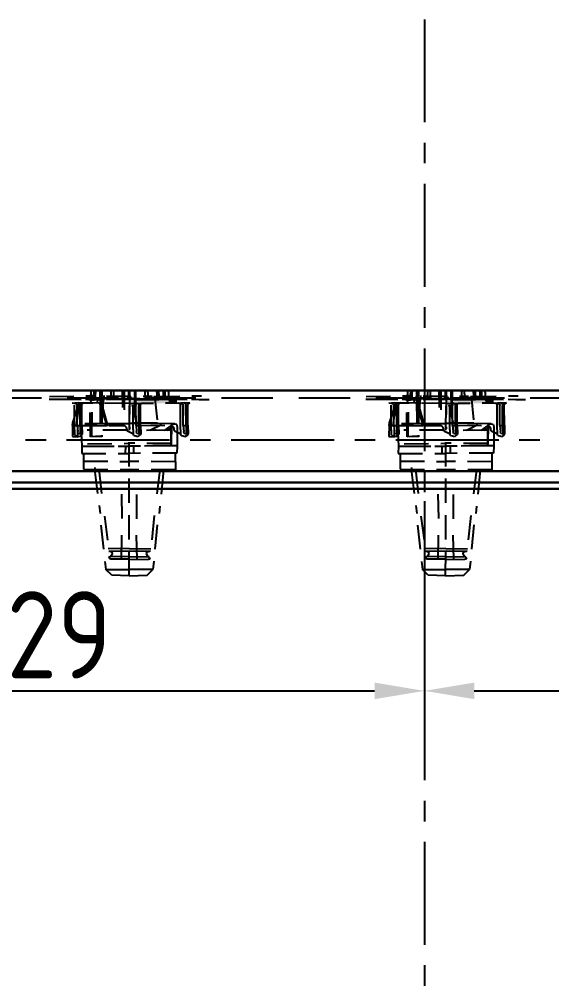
# Model space of a CAD drawing. Header units: millimetres. Extents: x 208456 to 224154, y -159503 to -153953.
# Drawn here: x 210080 to 210507, y -158463 to -157685 of the extents above; entities that cross this region are included whole.
import ezdxf

# ---------------------------------------------------------------- set-up
doc = ezdxf.new("R2010")
doc.units = ezdxf.units.MM
doc.header["$LTSCALE"] = 13
for name, pattern in [('CENTERX2', [101.6, 63.5, -12.7, 12.7, -12.7]), ('DASHED', [0.75, 0.5, -0.25]), ('HIDDEN', [9.525, 6.35, -3.175])]:
    doc.linetypes.add(name, pattern=pattern)
for name, color, linetype in [('1', 4, 'Continuous'), ('粗实线', 4, 'Continuous'), ('细实线', 2, 'Continuous'), ('虚线', 6, 'HIDDEN'), ('铁心虚线', 1, 'DASHED')]:
    doc.layers.add(name, color=color, linetype=linetype)
doc.layers.add('标注、文本', color=3, linetype='Continuous', lineweight=25)
doc.styles.get("Standard").update_dxf_attribs({"font": 'gbenor.shx', "bigfont": 'gbcbig.shx'})
doc.dimstyles.new('1-15', dxfattribs={"dimscale": 20, "dimtxt": 3.5, "dimasz": 2, "dimexe": 1.5, "dimexo": 0.5, "dimgap": 0.5, "dimtad": 1, "dimtoh": 1, "dimdec": 1, "dimdsep": 46, "dimtxsty": 'Standard', "dimcen": 2.5, "dimclrd": 3, "dimclre": 3, "dimclrt": 3, "dimadec": 0, "dimazin": 2, "dimtfac": 1, "dimtdec": 1, "dimtmove": 0, "dimatfit": 2, "dimfxl": 1, "dimarcsym": 0})

# ---------------------------------------------------------------- blocks, each defined once
blk = doc.blocks.new('*D1593')
at = {"layer": 'Defpoints', "color": 0, "lineweight": -3, "transparency": 16777216}
for p in [(209775.58, -158108.15), (210404.58, -158108.15), (210404.58, -158224.43)]:
    blk.add_point(p, dxfattribs=at)
at = {"layer": '标注、文本', "color": 3, "lineweight": -2, "transparency": 16777216}
for p, q in [((209775.58, -158118.15), (209775.58, -158254.43)), ((210404.58, -158118.15), (210404.58, -158254.43)), ((209815.58, -158224.43), (210364.58, -158224.43))]:
    blk.add_line(p, q, dxfattribs=at)
at = {"layer": '标注、文本', "color": 3, "lineweight": -3, "transparency": 16777216}
for points in [[(209815.58, -158217.77), (209815.58, -158231.1), (209775.58, -158224.43)], [(210364.58, -158217.77), (210364.58, -158231.1), (210404.58, -158224.43)]]:
    blk.add_solid(points, dxfattribs=at)
at = {"layer": '标注、文本', "color": 3, "transparency": 16777216, "insert": (210090.08, -158179.43), "char_height": 70, "attachment_point": 5}
blk.add_mtext('629', dxfattribs=at)
blk = doc.blocks.new('*D1594')
at = {"layer": 'Defpoints', "color": 0, "lineweight": -3, "transparency": 16777216}
for p in [(210404.58, -158062.11), (211033.58, -158108.15), (211033.58, -158224.43)]:
    blk.add_point(p, dxfattribs=at)
at = {"layer": '标注、文本', "color": 3, "lineweight": -2, "transparency": 16777216}
for p, q in [((210404.58, -158072.11), (210404.58, -158254.43)), ((211033.58, -158118.15), (211033.58, -158254.43)), ((210444.58, -158224.43), (210993.58, -158224.43))]:
    blk.add_line(p, q, dxfattribs=at)
at = {"layer": '标注、文本', "color": 3, "lineweight": -3, "transparency": 16777216}
for points in [[(210444.58, -158217.77), (210444.58, -158231.1), (210404.58, -158224.43)], [(210993.58, -158217.77), (210993.58, -158231.1), (211033.58, -158224.43)]]:
    blk.add_solid(points, dxfattribs=at)
at = {"layer": '标注、文本', "color": 3, "transparency": 16777216, "insert": (210719.08, -158179.43), "char_height": 70, "attachment_point": 5}
blk.add_mtext('629', dxfattribs=at)

msp = doc.modelspace()

# ---------------------------------------------------------------- hatches: boundary and pattern name
at = {"layer": '铁心虚线', "ltscale": 3}
h = msp.add_hatch(color=6, dxfattribs=at)
h.dxf.hatch_style = 2
h.paths.add_polyline_path([(210167.562, -157990.004), (210198.894, -157990.055), (210199.692, -157993.512)])
h = msp.add_hatch(color=6, dxfattribs=at)
h.dxf.hatch_style = 2
h.paths.add_polyline_path([(210167.562, -157990.004), (210168.361, -157993.462), (210199.692, -157993.512)])
h = msp.add_hatch(color=6, dxfattribs=at)
h.dxf.hatch_style = 2
h.paths.add_polyline_path([(210198.894, -157990.055), (210204.745, -157990.16), (210205.384, -157992.926)])
h = msp.add_hatch(color=6, dxfattribs=at)
h.dxf.hatch_style = 2
h.paths.add_polyline_path([(210198.894, -157990.055), (210199.692, -157993.512), (210205.384, -157992.926)])
h = msp.add_hatch(color=6, dxfattribs=at)
h.dxf.hatch_style = 2
h.paths.add_polyline_path([(210204.745, -157990.16), (210205.384, -157992.926), (210205.437, -157990.001)])
h = msp.add_hatch(color=6, dxfattribs=at)
h.dxf.hatch_style = 2
h.paths.add_polyline_path([(210421.562, -157990.004), (210452.894, -157990.055), (210453.692, -157993.512)])
h = msp.add_hatch(color=6, dxfattribs=at)
h.dxf.hatch_style = 2
h.paths.add_polyline_path([(210421.562, -157990.004), (210422.361, -157993.462), (210453.692, -157993.512)])
h = msp.add_hatch(color=6, dxfattribs=at)
h.dxf.hatch_style = 2
h.paths.add_polyline_path([(210452.894, -157990.055), (210458.745, -157990.16), (210459.384, -157992.926)])
h = msp.add_hatch(color=6, dxfattribs=at)
h.dxf.hatch_style = 2
h.paths.add_polyline_path([(210452.894, -157990.055), (210453.692, -157993.512), (210459.384, -157992.926)])
h = msp.add_hatch(color=6, dxfattribs=at)
h.dxf.hatch_style = 2
h.paths.add_polyline_path([(210458.745, -157990.16), (210459.384, -157992.926), (210459.437, -157990.001)])

# ---------------------------------------------------------------- linework, layer by layer
at = {"layer": '1', "color": 1, "linetype": 'CENTERX2', "lineweight": -3, "ltscale": 0.1}
for p, q in [((210404.576, -157156.972), (210404.576, -158596.492)), ((211124.576, -158023.153), (209684.576, -158023.153))]:
    msp.add_line(p, q, dxfattribs=at)
at = {"layer": '粗实线', "lineweight": 30}
for p, q in [((209684.576, -157983.153), (211124.576, -157983.153)), ((209684.576, -158048.153), (211124.576, -158048.153))]:
    msp.add_line(p, q, dxfattribs=at)
at = {"layer": '细实线', "color": 4, "lineweight": 30}
for p, q in [((209684.576, -158057.109), (211124.576, -158057.109)), ((209684.576, -158062.109), (211124.576, -158062.109))]:
    msp.add_line(p, q, dxfattribs=at)
at = {"layer": '虚线', "ltscale": 0.5}
msp.add_line((209684.576, -157989.153), (211124.576, -157989.153), dxfattribs=at)
at = {"layer": '铁心虚线', "color": 6, "ltscale": 3}
for p, q in [((210167.576, -158132.034), (210167.892, -157983.153)), ((210421.576, -158132.034), (210421.892, -157983.153))]:
    msp.add_line(p, q, dxfattribs=at)
for points in [[(210167.562, -157990.004), (210136.231, -157989.954), (210136.763, -157989.103), (210168.094, -157989.153)], [(210137.054, -157983.153), (210136.763, -157989.103)], [(210147.295, -157987.4), (210145.169, -158009.742)], [(210162.616, -157996.973), (210162.456, -157983.153)], [(210163.752, -157983.153), (210163.786, -157998.888)], [(210167.562, -157990.004), (210198.894, -157990.055), (210199.426, -157989.203), (210168.094, -157989.153)], [(210171.837, -157983.153), (210171.872, -157999.207)], [(210172.936, -157997.504), (210173.093, -157983.153)], [(210188.095, -157987.449), (210190.278, -158009.525)], [(210199.034, -157983.153), (210199.426, -157989.203)], [(210421.562, -157990.004), (210390.231, -157989.954), (210390.763, -157989.103), (210422.094, -157989.153)], [(210391.054, -157983.153), (210390.763, -157989.103)], [(210401.295, -157987.4), (210399.169, -158009.742)], [(210416.616, -157996.973), (210416.456, -157983.153)], [(210417.752, -157983.153), (210417.786, -157998.888)], [(210421.562, -157990.004), (210452.894, -157990.055), (210453.426, -157989.203), (210422.094, -157989.153)], [(210425.837, -157983.153), (210425.872, -157999.207)], [(210426.936, -157997.504), (210427.093, -157983.153)], [(210442.095, -157987.449), (210444.278, -158009.525)], [(210453.034, -157983.153), (210453.426, -157989.203)], [(210109.585, -157990.321), (210146.768, -157990.477)], [(210121.927, -157993.299), (210124.161, -157993.511), (210125.703, -157993.883), (210126.023, -157995.266)], [(210122.243, -158011.393), (210122.455, -158009.159), (210127.56, -157993.413)], [(210131.395, -157993.298), (210124.161, -157993.511)], [(210167.669, -157993.622), (210127.56, -157993.413), (210125.168, -158011.446)], [(210126.235, -157993.032), (210127.938, -157994.096), (210128.257, -157995.479)], [(210129.64, -157995.16), (210130.012, -157993.617), (210131.395, -157993.298)], [(210142.247, -157992.978), (210142.459, -157990.743), (210136.768, -157991.329), (210137.247, -157993.404)], [(210143.79, -157993.35), (210148.844, -158008.935), (210148.632, -158011.17)], [(210145.173, -157993.031), (210149.696, -158009.467), (210150.175, -158011.542), (210147.94, -158011.329)], [(210167.669, -157993.622), (210205.384, -157992.926), (210205.437, -157990.001), (210167.562, -157990.004)], [(210167.669, -157993.622), (210206.927, -157993.299), (210208.469, -157993.671), (210208.789, -157995.054)], [(210171.286, -157993.515), (210172.829, -157993.887), (210173.148, -157995.27)], [(210172.031, -157990.429), (210200.437, -157990.427)], [(210173.361, -157993.036), (210175.063, -157994.1), (210175.382, -157995.483)], [(210176.765, -157995.163), (210177.138, -157993.621), (210178.521, -157993.301)], [(210194.585, -157990.321), (210231.768, -157990.477)], [(210206.927, -157993.299), (210209.161, -157993.511), (210210.703, -157993.883), (210211.023, -157995.266)], [(210216.395, -157993.298), (210209.161, -157993.511)], [(210211.235, -157993.032), (210212.938, -157994.096), (210213.257, -157995.479)], [(210214.64, -157995.16), (210215.012, -157993.617), (210216.395, -157993.298)], [(210363.585, -157990.321), (210400.768, -157990.477)], [(210375.927, -157993.299), (210378.161, -157993.511), (210379.703, -157993.883), (210380.023, -157995.266)], [(210376.243, -158011.393), (210376.455, -158009.159), (210381.56, -157993.413)], [(210385.395, -157993.298), (210378.161, -157993.511)], [(210421.669, -157993.622), (210381.56, -157993.413), (210379.168, -158011.446)], [(210380.235, -157993.032), (210381.938, -157994.096), (210382.257, -157995.479)], [(210383.64, -157995.16), (210384.012, -157993.617), (210385.395, -157993.298)], [(210396.247, -157992.978), (210396.459, -157990.743), (210390.768, -157991.329), (210391.247, -157993.404)], [(210397.79, -157993.35), (210402.844, -158008.935), (210402.632, -158011.17)], [(210399.173, -157993.031), (210403.696, -158009.467), (210404.175, -158011.542), (210401.94, -158011.329)], [(210421.669, -157993.622), (210459.384, -157992.926), (210459.437, -157990.001), (210421.562, -157990.004)], [(210421.669, -157993.622), (210460.927, -157993.299), (210462.469, -157993.671), (210462.789, -157995.054)], [(210425.286, -157993.515), (210426.829, -157993.887), (210427.148, -157995.27)], [(210426.031, -157990.429), (210454.437, -157990.427)], [(210427.361, -157993.036), (210429.063, -157994.1), (210429.382, -157995.483)], [(210430.765, -157995.163), (210431.138, -157993.621), (210432.521, -157993.301)], [(210448.585, -157990.321), (210485.768, -157990.477)], [(210460.927, -157993.299), (210463.161, -157993.511), (210464.703, -157993.883), (210465.023, -157995.266)], [(210470.395, -157993.298), (210463.161, -157993.511)], [(210465.235, -157993.032), (210466.938, -157994.096), (210467.257, -157995.479)], [(210468.64, -157995.16), (210469.012, -157993.617), (210470.395, -157993.298)], [(210122.243, -158011.393), (210122.084, -158020.17), (210126.552, -158020.595), (210126.551, -158011.126)], [(210122.243, -158011.393), (210163.734, -158011.282), (210164.585, -158011.814), (210165.596, -158013.038)], [(210128.945, -158012.03), (210129.691, -158027.882), (210129.586, -158033.734), (210167.46, -158033.73)], [(210129.695, -158011.171), (210129.908, -158018.406)], [(210145.169, -158009.742), (210167.724, -158009.633)], [(210201.077, -158012.13), (210202.141, -158010.428), (210204.215, -158009.949), (210205.758, -158010.321), (210206.237, -158012.396), (210206.132, -158027.716), (210206.026, -158033.567), (210167.46, -158033.73)], [(210176.82, -158011.175), (210201.609, -158011.279), (210201.344, -158025.907), (210200.972, -158027.45), (210199.589, -158027.769), (210167.566, -158027.879)], [(210173.203, -158011.282), (210175.437, -158011.494)], [(210173.203, -158011.282), (210175.437, -158011.494)], [(210176.82, -158011.175), (210201.609, -158011.279), (210202.46, -158011.811), (210203.471, -158013.034)], [(210176.82, -158011.175), (210177.034, -158018.409)], [(210201.396, -158013.513), (210201.609, -158011.279), (210201.024, -158015.056), (210177.087, -158015.484)], [(210214.695, -158011.171), (210214.908, -158018.406)], [(210376.243, -158011.393), (210376.084, -158020.17), (210380.552, -158020.595), (210380.551, -158011.126)], [(210376.243, -158011.393), (210417.734, -158011.282), (210418.585, -158011.814), (210419.596, -158013.038)], [(210382.945, -158012.03), (210383.691, -158027.882), (210383.586, -158033.734), (210421.46, -158033.73)], [(210383.695, -158011.171), (210383.908, -158018.406)], [(210399.169, -158009.742), (210421.724, -158009.633)], [(210455.077, -158012.13), (210456.141, -158010.428), (210458.215, -158009.949), (210459.758, -158010.321), (210460.237, -158012.396), (210460.132, -158027.716), (210460.026, -158033.567), (210421.46, -158033.73)], [(210430.82, -158011.175), (210455.609, -158011.279), (210455.344, -158025.907), (210454.972, -158027.45), (210453.589, -158027.769), (210421.566, -158027.879)], [(210427.203, -158011.282), (210429.437, -158011.494)], [(210427.203, -158011.282), (210429.437, -158011.494)], [(210430.82, -158011.175), (210455.609, -158011.279), (210456.46, -158011.811), (210457.471, -158013.034)], [(210430.82, -158011.175), (210431.034, -158018.409)], [(210455.396, -158013.513), (210455.609, -158011.279), (210455.024, -158015.056), (210431.087, -158015.484)], [(210468.695, -158011.171), (210468.908, -158018.406)], [(210127.461, -158020.427), (210125.919, -158020.055), (210124.376, -158019.683), (210124.057, -158018.3)], [(210128.365, -158018.034), (210126.823, -158017.661), (210126.503, -158016.278)], [(210129.908, -158018.406), (210129.376, -158019.257), (210127.461, -158020.427)], [(210166.075, -158015.112), (210134.052, -158015.222)], [(210171.182, -158018.303), (210166.235, -158015.804), (210165.596, -158013.038)], [(210174.587, -158020.431), (210173.044, -158020.059), (210171.501, -158019.686), (210171.182, -158018.303)], [(210175.491, -158018.037), (210173.948, -158017.665), (210173.629, -158016.282)], [(210177.034, -158018.409), (210175.81, -158019.42), (210174.587, -158020.431)], [(210209.057, -158018.3), (210204.109, -158015.8), (210203.471, -158013.034)], [(210212.461, -158020.427), (210210.919, -158020.055), (210209.376, -158019.683), (210209.057, -158018.3)], [(210213.365, -158018.034), (210211.823, -158017.661), (210211.503, -158016.278)], [(210214.908, -158018.406), (210214.376, -158019.257), (210212.461, -158020.427)], [(210381.461, -158020.427), (210379.919, -158020.055), (210378.376, -158019.683), (210378.057, -158018.3)], [(210382.365, -158018.034), (210380.823, -158017.661), (210380.503, -158016.278)], [(210383.908, -158018.406), (210383.376, -158019.257), (210381.461, -158020.427)], [(210420.075, -158015.112), (210388.052, -158015.222)], [(210425.182, -158018.303), (210420.235, -158015.804), (210419.596, -158013.038)], [(210428.587, -158020.431), (210427.044, -158020.059), (210425.501, -158019.686), (210425.182, -158018.303)], [(210429.491, -158018.037), (210427.948, -158017.665), (210427.629, -158016.282)], [(210431.034, -158018.409), (210429.81, -158019.42), (210428.587, -158020.431)], [(210463.057, -158018.3), (210458.109, -158015.8), (210457.471, -158013.034)], [(210466.461, -158020.427), (210464.919, -158020.055), (210463.376, -158019.683), (210463.057, -158018.3)], [(210467.365, -158018.034), (210465.823, -158017.661), (210465.503, -158016.278)], [(210468.908, -158018.406), (210468.376, -158019.257), (210466.461, -158020.427)], [(210129.586, -158033.734), (210131.128, -158034.106), (210131.076, -158046.5), (210167.568, -158046.816)], [(210204.643, -158033.886), (210204.751, -158046.972), (210167.568, -158046.816)], [(210383.586, -158033.734), (210385.128, -158034.106), (210385.076, -158046.5), (210421.568, -158046.816)], [(210458.643, -158033.886), (210458.751, -158046.972), (210421.568, -158046.816)], [(210131.022, -158039.957), (210167.514, -158040.273)], [(210385.022, -158039.957), (210421.514, -158040.273)], [(210140.226, -158045.116), (210139.853, -158046.659), (210144.378, -158082.033)], [(210195.282, -158046.973), (210191.721, -158082.029)], [(210394.226, -158045.116), (210393.853, -158046.659), (210398.378, -158082.033)], [(210449.282, -158046.973), (210445.721, -158082.029)], [(210162.039, -158085.968), (210161.611, -158062.03)], [(210173.742, -158086.179), (210174.006, -158062.082)], [(210416.039, -158085.968), (210415.611, -158062.03)], [(210427.742, -158086.179), (210428.006, -158062.082)], [(210147.783, -158084.16), (210151.403, -158112.46)], [(210187.732, -158083.678), (210184.809, -158112.031)], [(210401.783, -158084.16), (210405.403, -158112.46)], [(210441.732, -158083.678), (210438.809, -158112.031)], [(210145.071, -158091.342), (210148.904, -158126.876), (210167.841, -158126.874)], [(210161.617, -158118.842), (210161.88, -158094.745)], [(210190.179, -158091.125), (210186.778, -158126.872), (210167.841, -158126.874)], [(210174.011, -158118.894), (210173.583, -158094.957)], [(210399.071, -158091.342), (210402.904, -158126.876), (210421.841, -158126.874)], [(210415.617, -158118.842), (210415.88, -158094.745)], [(210444.179, -158091.125), (210440.778, -158126.872), (210421.841, -158126.874)], [(210428.011, -158118.894), (210427.583, -158094.957)], [(210152.094, -158112.3), (210153.637, -158112.672), (210153.956, -158114.055), (210153.584, -158115.598), (210152.361, -158116.609)], [(210183.001, -158116.819), (210181.99, -158115.595), (210181.671, -158114.212), (210182.043, -158112.669), (210184.117, -158112.191)], [(210406.094, -158112.3), (210407.637, -158112.672), (210407.956, -158114.055), (210407.584, -158115.598), (210406.361, -158116.609)], [(210437.001, -158116.819), (210435.99, -158115.595), (210435.671, -158114.212), (210436.043, -158112.669), (210438.117, -158112.191)], [(210151.829, -158117.46), (210151.669, -158116.768), (210152.361, -158116.609)], [(210168.16, -158118.788), (210152.84, -158118.683), (210151.988, -158118.151), (210151.829, -158117.46)], [(210184.011, -158118.042), (210184.171, -158118.733), (210182.788, -158119.053)], [(210183.001, -158116.819), (210183.852, -158117.35), (210184.011, -158118.042)], [(210405.829, -158117.46), (210405.669, -158116.768), (210406.361, -158116.609)], [(210422.16, -158118.788), (210406.84, -158118.683), (210405.988, -158118.151), (210405.829, -158117.46)], [(210438.011, -158118.042), (210438.171, -158118.733), (210436.788, -158119.053)], [(210437.001, -158116.819), (210437.852, -158117.35), (210438.011, -158118.042)], [(210167.576, -158132.034), (210153.639, -158131.609), (210148.904, -158126.876)], [(210167.576, -158132.034), (210182.045, -158131.607), (210186.778, -158126.872)], [(210421.576, -158132.034), (210407.639, -158131.609), (210402.904, -158126.876)], [(210421.576, -158132.034), (210436.045, -158131.607), (210440.778, -158126.872)]]:
    msp.add_lwpolyline(points, dxfattribs=at)
for points in [[(210144.316, -157990.272), (210144.638, -158020.061), (210136.712, -158020.434), (210136.231, -157989.954)], [(210145.917, -157989.945), (210145.707, -158020.585), (210137.621, -158020.267), (210137.991, -157990.318)], [(210398.316, -157990.272), (210398.638, -158020.061), (210390.712, -158020.434), (210390.231, -157989.954)], [(210399.917, -157989.945), (210399.707, -158020.585), (210391.621, -158020.267), (210391.991, -157990.318)]]:
    msp.add_lwpolyline(points, close=True, dxfattribs=at)
for points in [[(210103.729, -157987.989), (210103.729, -157987.989), (210140.752, -157987.453), (210140.752, -157987.453)], [(210137.054, -157983.153), (210136.879, -157986.729), (210136.763, -157989.103), (210136.763, -157989.103)], [(210139.374, -157983.153), (210139.148, -157986.854), (210138.997, -157989.315), (210138.997, -157989.315)], [(210140.666, -157983.153), (210140.494, -157986.67), (210140.38, -157988.996), (210140.38, -157988.996)], [(210144.278, -157983.153), (210144.109, -157986.61), (210143.997, -157988.889), (210143.997, -157988.889)], [(210145.914, -157983.153), (210145.689, -157986.824), (210145.54, -157989.262), (210145.54, -157989.262)], [(210149.529, -157987.612), (210149.529, -157987.612), (210186.021, -157987.928), (210186.021, -157987.928)], [(210153.063, -157983.153), (210152.889, -157986.699), (210152.774, -157989.048), (210152.774, -157989.048)], [(210155.278, -157983.153), (210155.116, -157986.822), (210155.008, -157989.261), (210155.008, -157989.261)], [(210167.403, -157989.313), (210167.403, -157989.313), (210167.402, -157986.56), (210167.402, -157983.153)], [(210167.94, -157983.153), (210167.955, -157992.418), (210167.99, -158013.942), (210167.99, -158013.942)], [(210168.094, -157989.153), (210168.094, -157989.153), (210168.094, -157986.486), (210168.094, -157983.153)], [(210180.204, -157983.153), (210180.375, -157986.79), (210180.488, -157989.205), (210180.488, -157989.205)], [(210182.428, -157983.153), (210182.605, -157986.908), (210182.723, -157989.418), (210182.723, -157989.418)], [(210188.729, -157987.989), (210188.729, -157987.989), (210225.752, -157987.453), (210225.752, -157987.453)], [(210189.672, -157983.153), (210189.843, -157986.79), (210189.957, -157989.204), (210189.957, -157989.204)], [(210191.197, -157983.153), (210191.378, -157986.996), (210191.5, -157989.577), (210191.5, -157989.577)], [(210194.82, -157983.153), (210194.998, -157986.937), (210195.117, -157989.47), (210195.117, -157989.47)], [(210196.218, -157983.153), (210196.387, -157986.76), (210196.5, -157989.15), (210196.5, -157989.15)], [(210199.034, -157983.153), (210199.269, -157986.788), (210199.426, -157989.203), (210199.426, -157989.203)], [(210357.729, -157987.989), (210357.729, -157987.989), (210394.752, -157987.453), (210394.752, -157987.453)], [(210391.054, -157983.153), (210390.879, -157986.729), (210390.763, -157989.103), (210390.763, -157989.103)], [(210393.374, -157983.153), (210393.148, -157986.854), (210392.997, -157989.315), (210392.997, -157989.315)], [(210394.666, -157983.153), (210394.494, -157986.67), (210394.38, -157988.996), (210394.38, -157988.996)], [(210398.278, -157983.153), (210398.109, -157986.61), (210397.997, -157988.889), (210397.997, -157988.889)], [(210399.914, -157983.153), (210399.689, -157986.824), (210399.54, -157989.262), (210399.54, -157989.262)], [(210403.529, -157987.612), (210403.529, -157987.612), (210440.021, -157987.928), (210440.021, -157987.928)], [(210407.063, -157983.153), (210406.889, -157986.699), (210406.774, -157989.048), (210406.774, -157989.048)], [(210409.278, -157983.153), (210409.116, -157986.822), (210409.008, -157989.261), (210409.008, -157989.261)], [(210421.403, -157989.313), (210421.403, -157989.313), (210421.402, -157986.56), (210421.402, -157983.153)], [(210421.94, -157983.153), (210421.955, -157992.418), (210421.99, -158013.942), (210421.99, -158013.942)], [(210422.094, -157989.153), (210422.094, -157989.153), (210422.094, -157986.486), (210422.094, -157983.153)], [(210434.204, -157983.153), (210434.375, -157986.79), (210434.488, -157989.205), (210434.488, -157989.205)], [(210436.428, -157983.153), (210436.605, -157986.908), (210436.723, -157989.418), (210436.723, -157989.418)], [(210442.729, -157987.989), (210442.729, -157987.989), (210479.752, -157987.453), (210479.752, -157987.453)], [(210443.672, -157983.153), (210443.843, -157986.79), (210443.957, -157989.204), (210443.957, -157989.204)], [(210445.197, -157983.153), (210445.378, -157986.996), (210445.5, -157989.577), (210445.5, -157989.577)], [(210448.82, -157983.153), (210448.998, -157986.937), (210449.117, -157989.47), (210449.117, -157989.47)], [(210450.218, -157983.153), (210450.387, -157986.76), (210450.5, -157989.15), (210450.5, -157989.15)], [(210453.034, -157983.153), (210453.269, -157986.788), (210453.426, -157989.203), (210453.426, -157989.203)], [(210103.516, -157990.223), (210103.516, -157990.223), (210140.699, -157990.379), (210140.699, -157990.379)], [(210123.843, -158011.065), (210123.843, -158011.065), (210123.789, -157995.054), (210123.789, -157995.054)], [(210126.077, -158011.278), (210126.077, -158011.278), (210126.023, -157995.266), (210126.023, -157995.266)], [(210128.312, -158011.491), (210128.312, -158011.491), (210128.257, -157995.479), (210128.257, -157995.479)], [(210129.695, -158011.171), (210129.695, -158011.171), (210129.64, -157995.16), (210129.64, -157995.16)], [(210131.395, -157993.298), (210131.395, -157993.298), (210145.173, -157993.031), (210145.173, -157993.031)], [(210149.476, -157990.538), (210149.476, -157990.538), (210185.808, -157990.162), (210185.808, -157990.162)], [(210170.063, -157994.526), (210170.063, -157994.526), (210173.575, -158009.739), (210173.575, -158009.739)], [(210170.969, -158011.069), (210170.969, -158011.069), (210170.914, -157995.057), (210170.914, -157995.057)], [(210173.203, -158011.282), (210173.203, -158011.282), (210173.148, -157995.27), (210173.148, -157995.27)], [(210175.437, -158011.494), (210175.437, -158011.494), (210175.382, -157995.483), (210175.382, -157995.483)], [(210176.82, -158011.175), (210176.82, -158011.175), (210176.765, -157995.163), (210176.765, -157995.163)], [(210188.516, -157990.223), (210188.516, -157990.223), (210225.699, -157990.379), (210225.699, -157990.379)], [(210208.843, -158011.065), (210208.843, -158011.065), (210208.789, -157995.054), (210208.789, -157995.054)], [(210211.077, -158011.278), (210211.077, -158011.278), (210211.023, -157995.266), (210211.023, -157995.266)], [(210213.312, -158011.491), (210213.312, -158011.491), (210213.257, -157995.479), (210213.257, -157995.479)], [(210214.695, -158011.171), (210214.695, -158011.171), (210214.64, -157995.16), (210214.64, -157995.16)], [(210357.516, -157990.223), (210357.516, -157990.223), (210394.699, -157990.379), (210394.699, -157990.379)], [(210377.843, -158011.065), (210377.843, -158011.065), (210377.789, -157995.054), (210377.789, -157995.054)], [(210380.077, -158011.278), (210380.077, -158011.278), (210380.023, -157995.266), (210380.023, -157995.266)], [(210382.312, -158011.491), (210382.312, -158011.491), (210382.257, -157995.479), (210382.257, -157995.479)], [(210383.695, -158011.171), (210383.695, -158011.171), (210383.64, -157995.16), (210383.64, -157995.16)], [(210385.395, -157993.298), (210385.395, -157993.298), (210399.173, -157993.031), (210399.173, -157993.031)], [(210403.476, -157990.538), (210403.476, -157990.538), (210439.808, -157990.162), (210439.808, -157990.162)], [(210424.063, -157994.526), (210424.063, -157994.526), (210427.575, -158009.739), (210427.575, -158009.739)], [(210424.969, -158011.069), (210424.969, -158011.069), (210424.914, -157995.057), (210424.914, -157995.057)], [(210427.203, -158011.282), (210427.203, -158011.282), (210427.148, -157995.27), (210427.148, -157995.27)], [(210429.437, -158011.494), (210429.437, -158011.494), (210429.382, -157995.483), (210429.382, -157995.483)], [(210430.82, -158011.175), (210430.82, -158011.175), (210430.765, -157995.163), (210430.765, -157995.163)], [(210442.516, -157990.223), (210442.516, -157990.223), (210479.699, -157990.379), (210479.699, -157990.379)], [(210462.843, -158011.065), (210462.843, -158011.065), (210462.789, -157995.054), (210462.789, -157995.054)], [(210465.077, -158011.278), (210465.077, -158011.278), (210465.023, -157995.266), (210465.023, -157995.266)], [(210467.312, -158011.491), (210467.312, -158011.491), (210467.257, -157995.479), (210467.257, -157995.479)], [(210468.695, -158011.171), (210468.695, -158011.171), (210468.64, -157995.16), (210468.64, -157995.16)], [(210124.057, -158018.3), (210124.057, -158018.3), (210123.843, -158011.065), (210123.843, -158011.065)], [(210126.077, -158011.278), (210126.077, -158011.278), (210128.312, -158011.491), (210128.312, -158011.491)], [(210126.077, -158011.278), (210126.077, -158011.278), (210126.503, -158016.278), (210126.503, -158016.278)], [(210128.312, -158011.491), (210128.312, -158011.491), (210128.365, -158018.034), (210128.365, -158018.034)], [(210129.695, -158011.171), (210129.695, -158011.171), (210150.175, -158011.542), (210150.175, -158011.542)], [(210132.083, -158009.849), (210132.083, -158009.849), (210167.724, -158009.633), (210167.724, -158009.633)], [(210190.278, -158009.525), (210190.278, -158009.525), (210167.724, -158009.633), (210167.724, -158009.633)], [(210204.215, -158009.949), (210204.215, -158009.949), (210167.724, -158009.633), (210167.724, -158009.633)], [(210171.182, -158018.303), (210171.182, -158018.303), (210170.969, -158011.069), (210170.969, -158011.069)], [(210173.203, -158011.282), (210173.203, -158011.282), (210173.629, -158016.282), (210173.629, -158016.282)], [(210175.437, -158011.494), (210175.437, -158011.494), (210175.491, -158018.037), (210175.491, -158018.037)], [(210193.523, -158010.961), (210193.523, -158010.961), (210184.321, -158015.27), (210184.321, -158015.27)], [(210196.024, -158015.482), (210196.024, -158015.482), (210201.609, -158011.279), (210201.609, -158011.279)], [(210201.077, -158012.13), (210201.077, -158012.13), (210201.132, -158028.142), (210201.132, -158028.142)], [(210204.215, -158009.949), (210204.215, -158009.949), (210203.524, -158010.108), (210203.524, -158010.108)], [(210209.057, -158018.3), (210209.057, -158018.3), (210208.843, -158011.065), (210208.843, -158011.065)], [(210211.077, -158011.278), (210211.077, -158011.278), (210213.312, -158011.491), (210213.312, -158011.491)], [(210211.077, -158011.278), (210211.077, -158011.278), (210211.503, -158016.278), (210211.503, -158016.278)], [(210213.312, -158011.491), (210213.312, -158011.491), (210213.365, -158018.034), (210213.365, -158018.034)], [(210378.057, -158018.3), (210378.057, -158018.3), (210377.843, -158011.065), (210377.843, -158011.065)], [(210380.077, -158011.278), (210380.077, -158011.278), (210382.312, -158011.491), (210382.312, -158011.491)], [(210380.077, -158011.278), (210380.077, -158011.278), (210380.503, -158016.278), (210380.503, -158016.278)], [(210382.312, -158011.491), (210382.312, -158011.491), (210382.365, -158018.034), (210382.365, -158018.034)], [(210383.695, -158011.171), (210383.695, -158011.171), (210404.175, -158011.542), (210404.175, -158011.542)], [(210386.083, -158009.849), (210386.083, -158009.849), (210421.724, -158009.633), (210421.724, -158009.633)], [(210444.278, -158009.525), (210444.278, -158009.525), (210421.724, -158009.633), (210421.724, -158009.633)], [(210458.215, -158009.949), (210458.215, -158009.949), (210421.724, -158009.633), (210421.724, -158009.633)], [(210425.182, -158018.303), (210425.182, -158018.303), (210424.969, -158011.069), (210424.969, -158011.069)], [(210427.203, -158011.282), (210427.203, -158011.282), (210427.629, -158016.282), (210427.629, -158016.282)], [(210429.437, -158011.494), (210429.437, -158011.494), (210429.491, -158018.037), (210429.491, -158018.037)], [(210447.523, -158010.961), (210447.523, -158010.961), (210438.321, -158015.27), (210438.321, -158015.27)], [(210450.024, -158015.482), (210450.024, -158015.482), (210455.609, -158011.279), (210455.609, -158011.279)], [(210455.077, -158012.13), (210455.077, -158012.13), (210455.132, -158028.142), (210455.132, -158028.142)], [(210458.215, -158009.949), (210458.215, -158009.949), (210457.524, -158010.108), (210457.524, -158010.108)], [(210463.057, -158018.3), (210463.057, -158018.3), (210462.843, -158011.065), (210462.843, -158011.065)], [(210465.077, -158011.278), (210465.077, -158011.278), (210467.312, -158011.491), (210467.312, -158011.491)], [(210465.077, -158011.278), (210465.077, -158011.278), (210465.503, -158016.278), (210465.503, -158016.278)], [(210467.312, -158011.491), (210467.312, -158011.491), (210467.365, -158018.034), (210467.365, -158018.034)], [(210128.365, -158018.034), (210128.365, -158018.034), (210127.674, -158018.193), (210127.674, -158018.193)], [(210175.491, -158018.037), (210175.491, -158018.037), (210174.799, -158018.197), (210174.799, -158018.197)], [(210189.321, -158014.844), (210189.321, -158014.844), (210188.63, -158015.004), (210188.63, -158015.004)], [(210198.098, -158015.003), (210198.098, -158015.003), (210201.396, -158013.513), (210201.396, -158013.513)], [(210213.365, -158018.034), (210213.365, -158018.034), (210212.674, -158018.193), (210212.674, -158018.193)], [(210382.365, -158018.034), (210382.365, -158018.034), (210381.674, -158018.193), (210381.674, -158018.193)], [(210429.491, -158018.037), (210429.491, -158018.037), (210428.799, -158018.197), (210428.799, -158018.197)], [(210443.321, -158014.844), (210443.321, -158014.844), (210442.63, -158015.004), (210442.63, -158015.004)], [(210452.098, -158015.003), (210452.098, -158015.003), (210455.396, -158013.513), (210455.396, -158013.513)], [(210467.365, -158018.034), (210467.365, -158018.034), (210466.674, -158018.193), (210466.674, -158018.193)], [(210129.691, -158027.882), (210129.691, -158027.882), (210167.566, -158027.879), (210167.566, -158027.879)], [(210134.372, -158026.073), (210134.372, -158026.073), (210167.778, -158025.645), (210167.778, -158025.645)], [(210136.234, -158027.829), (210136.234, -158027.829), (210167.566, -158027.879), (210167.566, -158027.879)], [(210164.64, -158027.826), (210164.64, -158027.826), (210164.534, -158033.677), (210164.534, -158033.677)], [(210206.132, -158027.716), (210206.132, -158027.716), (210167.566, -158027.879), (210167.566, -158027.879)], [(210201.344, -158025.907), (210201.344, -158025.907), (210167.778, -158025.645), (210167.778, -158025.645)], [(210171.183, -158027.772), (210171.183, -158027.772), (210171.077, -158033.623), (210171.077, -158033.623)], [(210383.691, -158027.882), (210383.691, -158027.882), (210421.566, -158027.879), (210421.566, -158027.879)], [(210388.372, -158026.073), (210388.372, -158026.073), (210421.778, -158025.645), (210421.778, -158025.645)], [(210390.234, -158027.829), (210390.234, -158027.829), (210421.566, -158027.879), (210421.566, -158027.879)], [(210418.64, -158027.826), (210418.64, -158027.826), (210418.534, -158033.677), (210418.534, -158033.677)], [(210460.132, -158027.716), (210460.132, -158027.716), (210421.566, -158027.879), (210421.566, -158027.879)], [(210455.344, -158025.907), (210455.344, -158025.907), (210421.778, -158025.645), (210421.778, -158025.645)], [(210425.183, -158027.772), (210425.183, -158027.772), (210425.077, -158033.623), (210425.077, -158033.623)], [(210204.697, -158040.429), (210204.697, -158040.429), (210167.514, -158040.273), (210167.514, -158040.273)], [(210458.697, -158040.429), (210458.697, -158040.429), (210421.514, -158040.273), (210421.514, -158040.273)], [(210143.47, -158046.552), (210143.47, -158046.552), (210146.399, -158075.011), (210146.399, -158075.011)], [(210192.356, -158046.92), (210192.356, -158046.92), (210188.742, -158075.433), (210188.742, -158075.433)], [(210397.47, -158046.552), (210397.47, -158046.552), (210400.399, -158075.011), (210400.399, -158075.011)], [(210446.356, -158046.92), (210446.356, -158046.92), (210442.742, -158075.433), (210442.742, -158075.433)], [(210167.627, -158110.171), (210167.627, -158110.171), (210150.924, -158110.385), (210150.924, -158110.385)], [(210168.106, -158112.245), (210168.106, -158112.245), (210151.403, -158112.46), (210151.403, -158112.46)], [(210167.627, -158110.171), (210167.627, -158110.171), (210185.181, -158110.488), (210185.181, -158110.488)], [(210168.106, -158112.245), (210168.106, -158112.245), (210184.809, -158112.031), (210184.809, -158112.031)], [(210421.627, -158110.171), (210421.627, -158110.171), (210404.924, -158110.385), (210404.924, -158110.385)], [(210422.106, -158112.245), (210422.106, -158112.245), (210405.403, -158112.46), (210405.403, -158112.46)], [(210421.627, -158110.171), (210421.627, -158110.171), (210439.181, -158110.488), (210439.181, -158110.488)], [(210422.106, -158112.245), (210422.106, -158112.245), (210438.809, -158112.031), (210438.809, -158112.031)], [(210151.829, -158117.46), (210151.829, -158117.46), (210151.137, -158117.619), (210151.137, -158117.619)], [(210167.681, -158116.714), (210167.681, -158116.714), (210152.361, -158116.609), (210152.361, -158116.609)], [(210167.681, -158116.714), (210167.681, -158116.714), (210183.692, -158116.659), (210183.692, -158116.659)], [(210168.16, -158118.788), (210168.16, -158118.788), (210182.788, -158119.053), (210182.788, -158119.053)], [(210405.829, -158117.46), (210405.829, -158117.46), (210405.137, -158117.619), (210405.137, -158117.619)], [(210421.681, -158116.714), (210421.681, -158116.714), (210406.361, -158116.609), (210406.361, -158116.609)], [(210421.681, -158116.714), (210421.681, -158116.714), (210437.692, -158116.659), (210437.692, -158116.659)], [(210422.16, -158118.788), (210422.16, -158118.788), (210436.788, -158119.053), (210436.788, -158119.053)]]:
    msp.add_open_spline(points, degree=3, dxfattribs=at)

# ---------------------------------------------------------------- dimensions: what is measured, and where the dimension line sits
at = {"layer": '标注、文本'}
for base, p1, p2, picture, middle in [((211033.576, -158224.433), (210404.576, -158062.109), (211033.576, -158108.153), '*D1594', (210719.076, -158179.433)), ((210404.576, -158224.433), (209775.576, -158108.153), (210404.576, -158108.153), '*D1593', (210090.076, -158179.433))]:
    dim = msp.add_linear_dim(base=base, p1=p1, p2=p2, dimstyle='1-15', dxfattribs=at)
    dim.commit()
    dim.dimension.update_dxf_attribs({"geometry": picture, "text_midpoint": middle})

doc.saveas('drawing.dxf')
